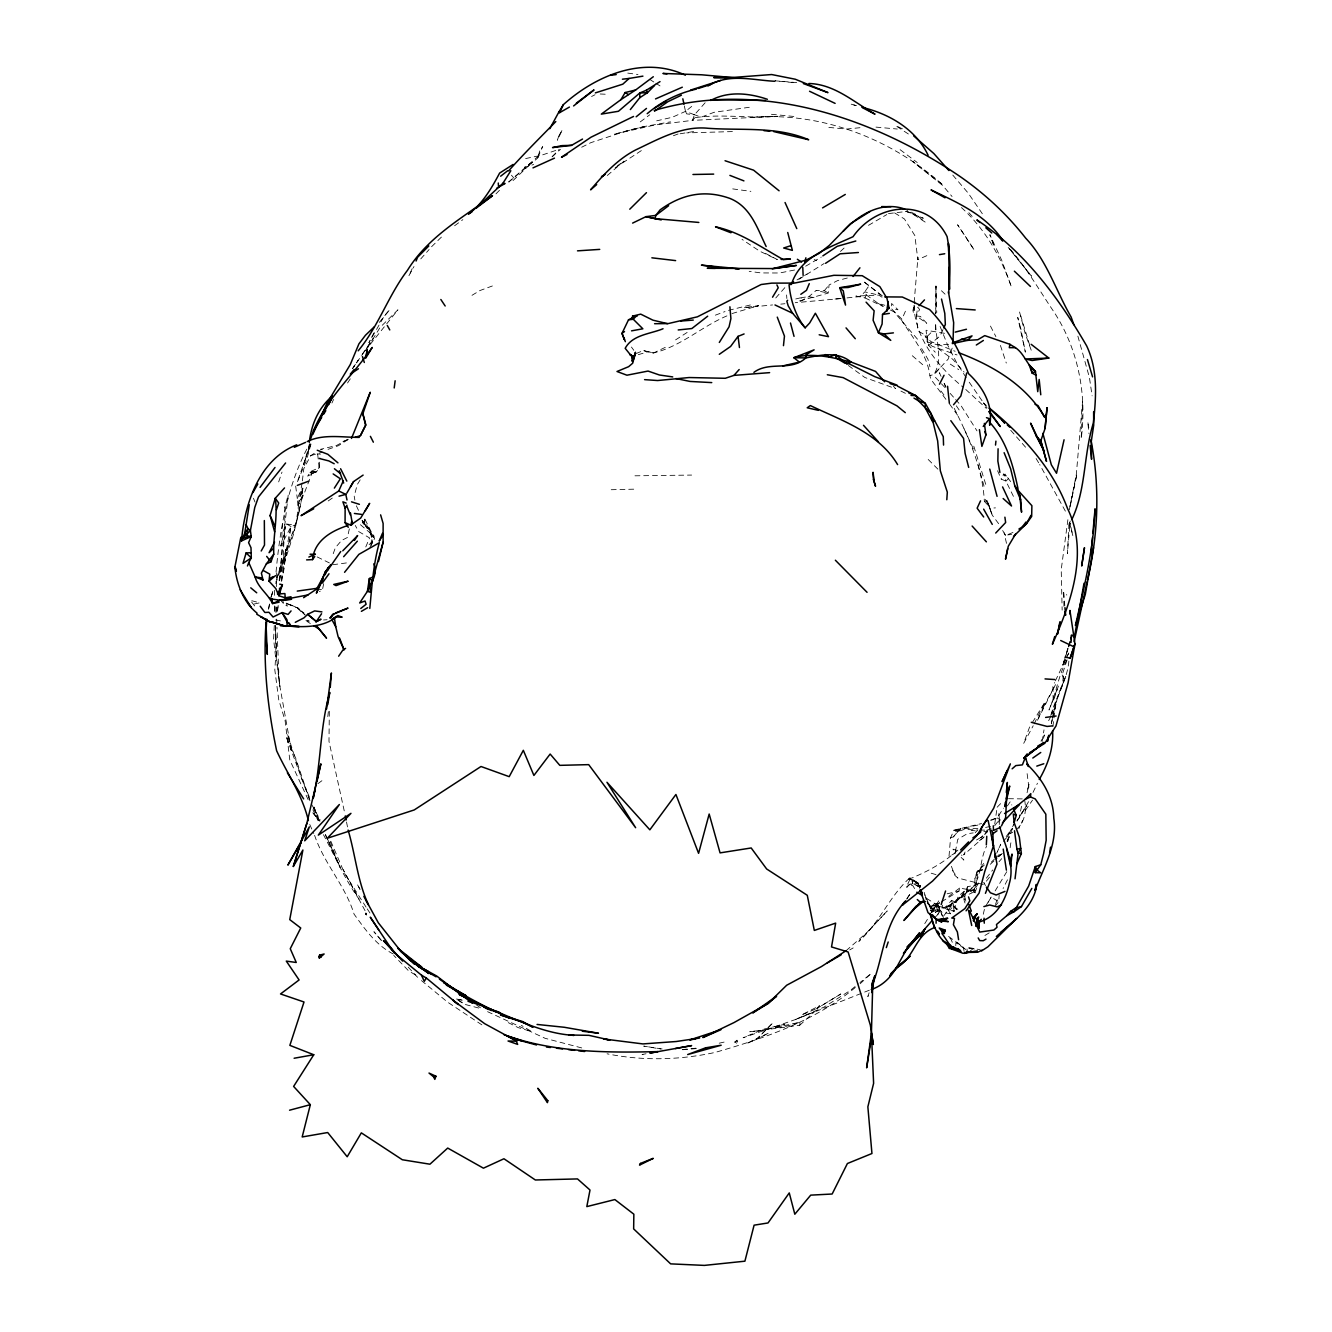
<?xml version="1.0" encoding="UTF-8"?>
<svg xmlns="http://www.w3.org/2000/svg" width="1332" height="1332" viewBox="0 0 1332 1332"><rect width="100%" height="100%" fill="white"/><g stroke="black" fill="none" stroke-linecap="round" stroke-linejoin="round"><path stroke-width="0.75" stroke-dasharray="5 3.75" d="M1071.411 642.673L1071.428 634.698M945.92 399.35L930.718 379.12L929.903 375.674L934.098 374.342C943.572 358.158 935.347 339.177 935.663 321.878M935.73 313.919L935.946 286.064L936.762 312.554M935.946 286.064L935.747 313.603M935.597 329.837L935.68 321.711M329.337 711.288L328.987 741.308L344.905 813.919M275.957 612.637L276.09 606.809M955.793 945.687L955.86 942.723L965.9 949.616M931.035 912.137L935.464 906.459L939.443 906.642L939.343 909.606L932.883 911.521L928.82 914.984M926.839 255.661L917.848 259.657L917.948 257.292L914.052 303.546M1070.645 642.873L1070.945 634.815M276.457 586.596L276.307 569.78M369.097 544.622L372.444 541.741L369.68 529.187L363.503 524.259L362.187 520.512C369.597 527.172 376.706 538.594 369.58 547.985L374.608 538.528L364.235 517.765L364.618 524.042L369.513 529.57M364.618 524.042L364.985 516.416M274.292 625.391L273.609 638.927L275.624 657.792L274.808 669.863L278.738 699.716L285.115 720.695L289.793 759.923L309.424 802.463M913.952 305.511C915.034 338.544 938.277 366.983 963.103 387.179M1068.997 523.643L1067.382 553.696L1070.012 523.076M274.858 611.571L275.191 605.61M994.954 906.426L998.7 901.714L999.167 895.071M1027.055 792.74L1029.087 784.282L1026.872 791.841M965.034 903.029C961.538 896.136 967.382 890.425 972.926 887.145C982.034 875.324 979.636 859.19 986.612 846.203M949.017 856.193L950.565 837.828L954.012 830.152L981.551 823.559M281.285 580.053L286.164 547.502L279.404 581.601M317.665 454.079L319.131 467.682L310.639 471.528L307.642 476.157L316.916 471.228L319.131 467.682L320.046 458.025M1067.082 659.856L1062.153 674.941L1063.302 676.107L1062.42 685.431L1051.697 713.336M847.285 278.022L837.628 280.569L829.053 284.998L828.238 293.09L796.236 301.848M1021.544 806.293L1019.33 816.999M327.805 716.616L328.421 710.855M276.057 572.011C280.003 528.571 287.446 484.998 308.391 446.17M277.622 610.439L278.288 604.528M281.235 581.335L286.746 552.447L283.566 565.168L293.44 534.448L299.317 511.122L298.002 505.86L302.114 482.867M302.364 480.835L303.829 468.614L310.706 455.644L315.617 452.48M914.468 305.661L913.536 313.353L912.936 310.423L914.934 301.815M1024.641 800.033C1026.589 810.422 1024.991 821.911 1016.666 829.153M1022.427 822.144L1022.66 820.329L1018.764 828.687M1052.879 726.573L1056.193 701.181L1051.381 723.309M279.154 580.635L284.981 526.44L283.433 550.099L284.382 567.132L281.751 580.885M1067.898 519.68L1061.221 569.597L1062.153 610.106M1010.139 847.751L1010.805 842.99L1013.003 840.492M869.33 990.209L794.788 1019.763L743.139 1037.745L763.769 1029.137L784.814 1024.258L766.283 1029.836L749.799 1031.751L799.7 1025.307L800.149 1022.177L774.158 1027.788L786.446 1026.256L800.149 1022.177M994.721 824.058L996.885 809.09M279.404 580.852L282.351 560.789L275.774 581.851M275.741 583.549L295.821 525.524L298.701 504.095L303.263 493.373L295.604 524.925L282.617 523.759C280.619 540.775 283.849 558.541 278.055 574.825M916.366 315.984L920.345 316.367L926.756 323.293L916.366 315.984L917.731 307.143L919.563 309.474L916.366 315.984L917.998 330.935L927.272 336.297L928.654 345.338L935.264 352.214M309.34 443.989L308.175 451.448L310.756 443.806M1042.09 741.524L1044.005 729.853M937.512 914.468L941.99 908.124L942.49 905.127M268.548 609.14L269.647 603.113M268.614 608.957L270.496 598.801M277.039 611.771L278.471 604.145M955.344 851.881L957.741 839.36L967.165 833.732L973.226 832.9M1069.346 509.74L1076.323 474.392L1082.566 401.665L1081.184 438.761C1087.029 394.838 1078.404 349.85 1054.295 312.437C1039.659 290.942 1026.806 267.998 1009.523 248.435M323.676 583.716L322.477 589.693L319.43 591.691M941.524 901.781L958.973 891.108L959.589 888.078L976.14 890.958M1070.195 521.028L1068.88 527.339L1070.345 523.459M301.898 492.44L302.83 487.995L303.28 490.409L300.566 495.554L298.701 504.095L303.663 494.921L312.071 472.91L308.241 472.56L316.916 471.228L311.039 474.242L310.639 471.528L316.084 472.394L319.131 467.682M1070.229 505.727L1076.955 473.809L1069.879 507.159M1052.596 718.048L1056.193 701.181M912.204 883.799L912.953 880.369L906.759 887.145L912.204 883.799L912.953 880.369M349.334 528.887L347.436 537.462L341.508 540.526L335.364 547.735L333.133 553.962M1051.331 723.825L1052.197 719.913M983.282 914.235L984.831 907.492M1068.88 661.105C1067.132 681.351 1055.027 697.635 1050.349 717.215M1052.646 717.998L1058.141 694.854L1065.8 676.39L1059.007 692.274M995.437 904.428L998.251 896.869M291.042 526.606L286.363 523.842L280.736 546.037L291.042 526.606L295.604 524.925M967.798 886.679L966.582 891.241L959.34 899.483L945.603 907.741L959.306 898.667L964.085 893.339L947.169 907.641L959.306 898.667L967.798 886.679L976.489 884.781L979.619 881.751L973.759 890.608L975.29 891.391L976.989 887.378L976.423 882.333L973.759 890.608L974.475 889.26M935.33 912.287L946.269 906.459L951.581 900.382L952.813 905.593L958.108 910.738L954.878 908.024L958.108 896.419L966.416 889.36L973.542 892.89M370.596 544.355L372.627 537.112L362.187 520.512L363.503 524.259M311.005 444.072L306.493 460.089L297.119 482.567L310.672 443.872M1043.439 738.428L1044.438 734.948L1040.958 741.158M1064.318 660.189L1062.57 666.15L1068.797 653.013M1067.798 648.251L1064.901 658.191L1068.114 648.534M1068.381 646.253L1071.86 634.315M1007.675 841.741L1010.022 833.832L1012.753 832.184M309.757 443.889L303.53 464.768L310.256 445.354M300.566 495.554L302.83 487.995C300.599 521.262 283.882 550.149 275.94 581.918M920.062 887.345L920.545 885.78L913.702 883.998L918.897 883.482L920.062 887.345L913.702 883.998L920.046 886.862M271.578 595.271L272.777 591.441M1064.418 660.289L1062.57 666.15L1072.393 635.164M1068.714 646.586L1072.41 634.848M984.381 865.001L977.105 871.528L974.907 878.471L974.924 887.578L978.054 873.009L983.815 863.303L977.455 871.578L974.907 878.471L977.721 872.427L982.483 869.496M926.622 898.401L934.232 903.213L937.728 903.895L936.679 907.142L934.764 907.242L930.252 906.559L927.788 902.563M271.095 596.919L272.91 591.291M869.113 992.806L867.848 996.619L869.247 992.973M996.719 853.229L1000.732 844.222L997.518 851.431M927.288 903.096L933.566 910.788L934.764 907.242L933.449 905.161L930.252 906.559L933.566 910.788L928.637 903.113L931.884 912.187M278.671 481.901L282.001 472.094M270.379 599.1L273.06 591.325M1029.619 726.956L1023.675 743.373L1033.216 725.74M952.18 348.135L948.151 359.124L934.098 374.342L940.392 367.299M814.068 297.602L808.807 296.686L801.414 297.602L799.916 301.565L808.807 296.686L816.1 290.526L824.358 290.642L828.238 293.09L816.1 290.526M1007.492 879.803L1003.096 888.494M1007.375 841.358L1014.268 823.959M1066.716 660.239C1058.058 676.057 1056.11 694.022 1049 710.006L1058.424 686.013L1053.196 701.498L1052.879 686.08L1054.561 682.583M1007.025 841.275L1010.022 833.832M350.299 378.821L345.904 385.497M365.784 546.936L369.58 537.928L358.708 531.585L355.261 525.457M882.017 297.202L878.837 295.105L855.893 296.07L864.967 297.918L866.233 294.905L864.784 291.875L869.28 285.314M298.002 505.86L297.302 498.668L301.382 488.994M905.41 311.222L901.931 319.197L891.707 308.991L891.558 303.48L897.968 309.74L891.707 308.991M283 531.451L286.363 523.842M331.934 403.013L333.583 399.45M412.221 268.598L408.708 276.09L413.986 266.533M942.989 329.57L939.876 336.213L928.654 345.338M1013.419 496.353L1005.943 481.135L1001.231 479.104L1003.612 474.025L1008.873 477.555M1051.88 714.501L1053.329 711.438L1047.735 722.493M1055.394 680.835L1065.5 659.69M1066.366 657.908L1068.947 652.514M1028.554 801.664L1018.597 818.88M1032.999 792.44L1037.462 783.199M931.368 912.437L940.792 897.701M965.101 852.014L963.635 854.944L984.215 836.862M1034.131 723.909L1045.071 701.914L1031.684 723.626M373.842 332.95L368.881 342.707L384.981 314.802M1003.312 841.341L1007.208 836.995L1014.168 823.692M1006.809 871.661L993.289 893.988M988.211 902.18L991.241 897.052L998.7 901.714M985.913 905.727L991.241 897.052M367.915 347.153L380.086 327.406L397.935 309.823L362.337 354.212L373.31 338.411L352.647 368.581M1007.208 836.995L1012.636 828.204M1016.982 821.178L1026.772 805.361L1017.015 820.529M360.173 479.853L357.242 484.598L354.212 496.187L354.878 500.133M924.758 923.625L928.804 917.215M906.742 899.183L910.638 893.123L906.509 899.167M991.524 820.212L997.152 817.898L1003.512 808.158M1007.342 805.977L1010.339 801.598L1011.821 805.028M1025.34 810.455L1032.516 800.149M352.547 368.448L358.391 360.123L353.463 366.633M1006.159 836.596L1011.587 828.954M950.565 837.828L953.312 836.896L960.588 828.704L977.854 828.371M943.655 915.983L952.413 904.461L972.227 888.061L958.257 899.133L975.29 891.391M986.413 878.154L992.706 869.962M311.039 474.242L312.071 472.91M994.688 825.723L999.516 819.546L998.384 811.071M986.363 881.168L991.258 874.991M984.781 834.431L988.544 829.736M379.27 322.427L389.693 309.757L384.698 315.468M824.358 290.642L829.053 284.998M953.312 836.896L957.908 831.468L964.118 829.47L977.838 829.919L974.974 832.95M976.489 839.993L983.516 835.98L980.935 837.595L987.295 831.201M846.12 950.682L866.916 932.517L887.229 910.938L858.807 941.374C879.503 922.959 889.56 896.003 909.923 877.771L912.254 879.436L908.607 879.287L909.923 877.771L918.897 883.482L909.956 879.353L907.741 884.098L912.77 885.597L915.817 890.559M775.757 297.968L784.948 287.529M998.983 861.754L1001.714 858.657M997.152 807.225L1002.646 801.531M420.762 258.908L429.12 249.5M705.144 102.747L694.488 114.768L692.424 120.363L654.512 125.058L613.719 134.332L644.039 126.573L670.545 121.845M939.443 906.642C945.104 906.559 949.5 914.618 952.813 905.593L959.506 910.605M695.021 117.649L692.424 120.363L777.655 116.3C750.082 118.698 722.56 113.686 695.021 117.649L694.488 114.768L685.497 111.372L672.277 117.283L656.709 120.829M552.231 156.593L559.19 149.351M997.152 817.898L1000.532 820.079M495.97 193.856L500.066 189.693M935.214 917.165L938.877 913.469L936.879 908.124M552.081 156.876L560.472 149.384M431.585 246.72L443.872 234.682M816.383 1008.724L819.546 1005.693L801.315 1015.084L816.383 1008.724L814.868 1008.707M991.324 862.12L994.321 859.24M995.82 857.808L1000.299 853.479M927.272 336.297L932.233 331.518M840.442 251.465L846.336 245.97M860.122 983.782L871.245 973.409L859.989 982.566M799.7 1025.307L814.302 1011.92L794.788 1019.763L823.975 1007.142L850.332 990.409L858.374 983.882M990.242 864.318L997.202 858.008M998.6 856.742L1002.763 852.963M906.759 887.145L913.053 881.584M959.589 888.078L946.236 898.317M734.748 1042.09L736.979 1040.175L738.261 1044.038L734.748 1042.09L737.745 1040.625M607.309 175.491L624.025 161.155L617.565 165.618M984.798 834.115L987.611 831.717M998.301 856.742L1001.281 854.228M969.613 951.564L973.342 948.384L980.252 949.799M508.791 181.935L539.976 154.645L537.462 158.275L508.791 181.935L513.27 180.369L532.334 162.271L524.425 167.349L533.699 164.502M908.607 879.287C927.055 872.044 944.854 862.27 959.739 848.451M749.283 107.276L714.085 112.304L701.231 117.133L694.488 114.768L686.679 113.886L685.497 111.372L693.123 105.278M855.327 987.462C815.384 1020.961 764.385 1038.261 714.984 1052.463C679.586 1060.106 642.54 1061.038 607.059 1053.795M805.677 266.2L821.278 257.076M979.503 840.642L984.465 836.896M640.259 121.895L649.783 114.768M454.578 225.774L462.853 219.663M317.882 783.699L322.727 780.119M950.515 913.769L948.251 910.239L954.311 911.038L948.434 910.322L943.672 907.358L935.464 906.459L939.343 909.606L933.516 910.056L932.883 911.521L930.202 910.222L950.515 913.769L954.311 911.038L952.813 905.593L941.99 908.124M328.221 500.949L333.25 497.385M939.526 902.746L934.498 906.076L939.776 902.846M615.217 167.749L642.773 149.667M675.59 339.876L689.576 330.869M798.984 279.254L824.142 263.503M348.102 439.493L338.411 445.704L326.423 449.916M348.018 439.194L336.563 445.487L320.546 449.317L323.443 449.567M984.914 935.464L990.608 932.017M472.011 295.304L479.903 290.559L494.239 285.281M935.347 912.337L943.672 907.358M868.497 225.341L886.812 214.569M797.002 279.92L807.175 273.959M849.716 949.932L853.163 947.934M972.193 890.159L975.357 892.823L968.863 889.743L966.582 891.241L972.193 890.159L977.005 887.378M305.128 615.018L298.268 608.191L286.197 603.13L284.082 604.245L281.252 600.982M982.6 869.979L977.105 871.528L977.721 872.427L977.455 871.578M591.575 96.503L595.021 94.739M951.98 854.844L955.66 852.979M581.684 147.219L590.859 142.657L628.188 130.336L644.039 126.573M636.163 353.529L643.306 350.582L653.413 352.997L665.883 347.069M726.889 315.9C701.564 326.656 680.552 346.57 653.413 352.997L643.306 350.582M1002.663 530.536L1005.577 535.514L1013.852 532.101M673.409 135.731L680.752 132.967M990.392 820.246L997.452 817.582M715.351 315.168L725.024 311.555M991.075 828.637L983.332 831.518L986.579 831.601M342.957 441.441L348.068 439.643M728.504 310.373L753.129 304.279M555.76 150.449L541.491 155.245L525.074 158.674M310.706 455.644L322.261 452.197M362.187 520.512L374.042 536.23L372.793 536.646L374.608 538.528L372.627 537.112M960.172 829.653L955.227 831.285L954.012 830.152L980.136 824.591M977.105 871.528L982.167 869.879M732.001 313.569L758.691 305.577L743.689 307.792L772.56 304.945M917.964 886.496L920.545 885.78M638.294 354.678L648.384 351.681L653.413 352.997M954.212 408.325C968.847 437.495 982.716 468.365 984.365 501.398L987.245 500.699L992.29 515.201L998.784 523.876M795.737 298.967L801.414 297.602M947.185 893.789L958.973 891.108M719.213 1043.189L725.008 1041.89M254.179 604.012L259.657 602.83L250.25 600.316L255.96 607.575M985.563 827.455L991.358 826.206M794.588 270.013L779.603 272.993L761.105 272.927L749.2 271.328M680.053 133.783L694.172 131.452M943.406 917.615L937.595 904.928L934.581 903.762L932.184 905.743L937.595 904.928L942.157 915.767M332.75 564.735L348.168 562.703M888.477 213.586L906.576 211.455L923.309 218.248L906.576 211.455M841.191 298.535L795.237 302.697M1007.641 534.915L1011.604 534.465M859.972 127.706L846.353 129.087L827.189 127.256M682.25 1049.583L697.985 1047.968M780.802 304.129L784.931 303.713M847.035 297.902L860.222 296.586L864.784 291.875L878.837 295.105M835.064 299.017L841.058 298.451M732.417 131.585L686.729 132.884M682.617 1049.749L696.919 1048.55M634.964 475.807L691.624 475.074M323.526 619.979L327.073 619.73M989.643 508.275L992.29 515.201L987.245 500.699L989.643 508.275L995.454 507.875M752.613 117.283C822.31 111.905 891.574 139.028 943.272 185.281L912.62 161.488L942.623 185.414L952.047 196.503M948.617 344.405L937.778 344.938L927.338 341.908L925.041 335.664L930.852 341.525L955.111 351.282M611.222 489.726L634.465 489.16M1008.524 798.701L1022.26 798.9M979.786 829.986L987.628 830.236M600.199 93.989L607.142 94.306M796.702 82.584L774.974 80.802L795.237 82.767M317.149 453.912L320.413 454.162M875.99 127.106L897.302 129.037M971.178 830.469L975.224 830.818M316.517 589.144L322.477 589.693L321.045 587.645M771.428 114.286L794.338 116.5M944.554 333.3L926.073 330.253L927.338 341.908L932.283 346.32L957.059 354.961M732.717 188.894L750.882 191.358M627.772 73.094L637.995 74.509M974.458 948.983L966.915 947.818L967.182 950.765M662.154 1049L643.722 1046.12L660.838 1049.017M305.927 620.579L309.24 621.112L306.194 620.379M964.068 899.133L965.017 899.3M275.508 619.963L283.466 621.461M456.493 999L461.988 1000.099M458.408 999.383L462.254 1000.166M581.718 1047.934L545.121 1038.311L484.682 1010.339M951.381 866.283L954.861 875.34L957.808 877.988L985.464 885.081L983.782 882.567L986.346 887.062M457.958 999.999L464.485 1004.278L481.235 1008.707M905.627 211.322L910.788 212.737L925.224 222.128L915.467 214.269L906.509 209.94M866.233 294.905L878.171 303.363L884.814 305.294M855.993 105.578L850.715 104.029L856.276 105.644M931.201 873.209L937.711 875.124M956.576 850.349L952.929 849.15L955.66 851.881M954.012 830.152L957.908 831.468M287.512 603.995L298.268 608.191L304.961 614.885M317.199 556.942L329.337 562.903M289.477 604.378L296.57 607.425L303.563 613.985M902.43 128.804L895.72 125.707L909.306 134.615M956.376 902.597L951.581 900.382L954.878 908.024M814.185 259.54L816.583 260.672M864.967 297.918L883.382 306.61M890.442 310.073L893.922 311.788L917.465 339.161M900.932 391.075L906.026 393.639M508.275 1022.643L518.265 1027.655L531.585 1031.517L521.361 1025.374M765.684 253.48L777.355 259.607L759.69 251.165L742.024 239.36M878.171 303.363L883.466 306.46M415.517 974.957L408.641 970.895L393.739 955.36M914.335 880.668L919.097 884.798L909.923 877.771L909.956 879.353L917.865 882.816L920.146 888.111M894.621 212.92L904.461 218.997L914.818 235.498L917.848 259.657M933.449 905.161L936.679 907.142L934.232 903.213L941.558 911.804M649.616 79.321L654.245 82.268M655.794 83.233L660.439 86.18M306.86 621.311L310.339 623.509M481.868 1024.841L447.669 1002.197L421.112 980.302M950.265 364.102L958.724 369.597M458.091 1000.066L464.485 1004.278M300.749 610.705L303.929 612.903M964.085 951.364L963.352 947.285L947.868 935.897L951.214 939.626L953.296 944.804M393.256 953.962C375.974 945.171 365.168 929.37 354.079 914.168C345.488 885.863 324.042 863.586 314.602 835.331M476.39 1004.861L481.218 1008.324M937.645 348.151L952.896 359.407L964.052 372.061M900.132 149.7L917.232 162.537M882.383 295.92L862.953 281.035L880.918 295.138M848.384 365.517L864.901 377.505L895.554 388.644L893.372 386.13M965.783 389.477L986.313 408.375M957.059 942.307L965.733 949.566M360.439 524.725L374.042 536.23M912.287 355.727L924.774 366.483M1063.935 606.31L1063.685 592.324L1066.815 595.038M986.413 405.527L983.416 402.93L986.279 405.594M941.458 290.726L945.47 294.588M928.204 459.473L937.878 469.147M961.121 857.375L963.852 860.122L961.671 854.994M1025.557 447.202L1009.839 429.287M984.365 501.398L988.744 506.027L983.848 496.12M935.464 377.372L946.086 388.778M408.241 967.165L417.982 977.738M968.88 212.67L972.61 216.85M950.166 393.39L954.261 398.002M955.627 399.55L961.071 405.694L977.005 430.885M1009.273 248.568L1031.567 276.24L1008.191 247.419M381.651 940.625L373.926 931.734L381.851 941.191M952.78 175.075L968.314 193.24L982.483 213.969M961.454 207.576C985.314 229.27 1000.965 256.86 1011.471 287.079L1001.664 260.173L989.859 234.732L994.205 246.72L990.225 235.081M511.438 175.191L513.936 178.155M313.386 813.303L319.98 821.178M312.77 812.77L318.581 820.013M1010.638 481.601L1005.027 474.025M940.908 390.959L945.753 397.269M631.435 347.036L633.799 350.283M949.583 404.046L958.407 416.367M952.33 870.312L957.808 877.988M987.029 407.908L967.182 379.27M901.248 319.713C912.32 337.312 927.255 354.395 929.903 375.674M926.955 901.215L933.566 910.788M956.326 405.81L960.588 412.071M366.084 907.142L344.655 873.576L330.835 841.241M367.199 908.84L371.711 915.65M966.133 377.605L956.609 362.687L947.335 344.355L939.909 326.007M1036.08 458.508L1038.777 463.003M1065.384 511.138L1039.676 464.502M921.611 348.551L927.954 359.29L929.986 366.8M946.269 906.459L948.434 910.322M311.605 804.362L320.229 819.979M359.99 889.31L357.109 884.015L359.94 889.227M365.051 910.688L343.19 869.746L359.007 899.1C344.638 879.087 334.865 856.093 323.426 834.665M1005.577 535.514L1004.162 532.867L1007.225 546.669M990.459 326.074L995.886 336.63M325.391 834.332L340.043 867.165L326.989 837.828M926.073 897.452L932.084 911.754M313.303 808.224L319.497 821.261M312.887 809.789L318.082 820.762M356.36 505.794L358.808 511.022M964.052 428.738L973.342 448.817M941.041 376.34L939.376 372.727L940.958 376.307M944.371 383.549L946.036 387.162M325.458 835.097L340.043 867.165M309.757 824.475L313.786 833.516M944.105 383.466L945.687 387.046M997.585 470.745L1001.231 479.104M1062.153 674.941L1064.901 681.335L1063.302 676.107M309.407 797.135L302.297 780.419L287.412 733.915L291.675 752.164L279.171 682.334L276.956 627.222M314.152 808.291L319.697 821.278M253.446 498.268L254.995 502.031M937.728 903.895L939.526 908.541M286.197 603.13L287.379 606.16L284.082 604.245L282.134 599.2M973.792 446.187L986.13 485.581M309.956 800.782L295.637 758.025L286.08 736.446L309.956 800.682M330.153 841.658L338.528 864.185M1031.218 350.216L1025.24 333.683L1019.529 311.871L1030.052 346.403M965.633 899.599L964.301 895.787L965.867 901.198M314.052 807.059L318.698 820.495M919.147 886.563L917.865 882.816L919.579 888.261M314.086 807.225L318.748 820.945M1000.415 345.421L1006.293 363.053M1077.871 336.163L1089.409 377.472L1092.107 395.854M977.971 464.502L984.614 488.228M1069.413 522.277L1072.859 535.764L1070.129 523.676M926.14 899.683L924.242 891.824L924.908 895.304M684.348 105.977L685.497 111.372M346.52 821.994L348.118 830.069M1088.793 427.705L1087.745 421.678L1088.943 433.566M1028.87 787.279L1026.672 770.146M295.687 486.147L297.302 498.668M275.408 625.89L276.69 658.624L279.97 686.796L276.04 656.892L275.225 625.99M1063.685 592.324L1064.801 605.71M786.613 294.971L786.846 298.501M1070.895 635.098L1071.228 642.807M275.424 625.441L276.69 658.624M276.307 606.976L276.44 611.022M276.706 619.13L276.889 625.207M274.475 590.309L274.509 596.17M274.592 605.943L274.642 611.804M999.516 819.546L999.233 824.908L997.818 823.359L999.516 819.546M290.459 528.288L289.727 539.194L285.115 556.326L290.459 528.288M284.765 507.192L284.748 525.474L288.228 494.888L284.765 507.192M539.76 150.932L537.462 158.275L542.707 146.587L539.76 150.932M558.907 135.598L557.375 140.226L562.437 129.753L558.907 135.598M1044.005 705.777L1037.112 720.978L1055.593 684.448L1044.005 705.777M772.027 1023.725L756.743 1039.143L746.186 1043.722L768.731 1033.033L756.743 1039.143L772.027 1023.725M1008.324 478.704L1005.943 481.135L1003.612 474.025L1008.324 478.704M840.725 994.022L817.282 1008.291L840.725 994.022M646.037 1053.778L642.057 1054.494L645.97 1053.795M973.342 948.384L966.915 947.818L973.342 948.384M963.452 233.6L957.575 224.758L974.341 250.166L963.452 233.6M1020.762 328.538L1017.731 317.366L1025.357 352.131L1020.762 328.538"/><path stroke-width="1.5" d="M296.77 444.821C259.074 459.357 244.472 504.195 241.508 540.892L244.772 533.083L249.267 504.745M348.268 527.322L345.071 522.627L345.138 508.241L342.89 501.848L346.17 503.08M969.629 911.005L979.703 932.084L993.872 930.036L997.035 927.255L996.453 924.541L1006.826 915.667L1013.935 911.771L1028.67 886.046L1035.297 866.599L1037.212 870.146L1040.692 872.81L1035.264 872.643L1035.297 866.599L1040.742 864.768L1043.622 853.596L1046.169 840.309L1045.836 814.218L1035.214 798.917L1030.485 796.969L1025.157 799.35L1013.935 808.591M285.597 462.987L258.475 496.969L254.778 507.425L250.399 530.536L251.232 536.563L248.585 542.657L250.999 547.735L251.298 557.925L248.751 562.537L255.095 576.956L263.037 579.969L261.388 573.16L266.367 563.869L270.995 561.788L273.759 554.195C273.06 535.73 278.005 516.866 275.258 498.268L284.532 487.928M266 623.21L267.316 654.395L265.767 635.714L266.75 619.13L266 623.21C263.02 666.067 267.832 708.824 276.623 750.748C287.462 774.125 302.431 795.137 308.391 820.629M1036.263 887.978L1036.329 884.381L1035.064 890.192L1036.263 887.978C1031.184 909.806 1011.837 922.277 996.353 936.496M344.572 572.31L358.891 554.362L379.32 542.723C373.26 564.169 371.944 586.38 369.796 608.441M998.084 448.784L997.851 461.105L999.899 472.46M291.042 596.753L285.231 597.835L278.821 595.704L275.757 588.544L269.031 581.168L269.763 574.142L263.536 570.645M936.08 923.243L936.18 919.147L932.367 914.668M630.336 109.574L639.726 97.752L639.86 92.94L646.336 90.26L660.023 81.602M789.043 284.682C790.509 299.583 795.42 315.967 805.161 327.822L809.673 322.96L815.367 313.236L828.487 336.663L819.18 334.782M952.979 342.357L953.662 322.677L948.434 291.725M360.756 608.491L366.117 604.262L365.051 601.015L359.673 602.963L367.416 591.325L369.364 578.521L373.576 576.773L383.116 542.174L383.116 523.426L380.619 514.868M654.578 323.709L668.165 323.593L697.385 316.833L761.138 284.515L771.727 283.133L794.455 283.083L833.899 275.308L862.22 275.691L879.853 286.63L886.962 298.335L889.077 308.208L882.517 314.485L882.1 324.042L878.421 332.8L890.775 340.376L884.098 333.932L878.421 332.8L873.109 320.263L874.142 310.789L866.083 302.164M986.463 417.665L989.526 418.714L989.659 425.291C993.639 405.294 982.849 386.963 968.58 373.693C959.34 350.349 947.435 327.955 929.636 309.557L902.297 297.019L884.714 296.886M986.329 844.871L986.762 836.296M351.765 521.245L350.799 525.174L345.071 522.627M1052.613 730.635C1053.629 748.234 1047.934 764.518 1039.243 779.503M946.802 499.733L947.318 492.141L940.342 470.812L937.661 440.942L930.951 413.42L925.324 403.38L915.8 395.637L897.318 386.014M976.423 919.579L978.654 916.982L976.839 922.943L978.853 928.287L979.32 921.661L974.741 917.249L977.122 913.968L972.943 917.898M330.253 687.379L331.402 672.96L326.59 708.974M319.364 958.058L319.597 955.161L324.126 953.978L319.364 958.058L319.597 955.161L321.112 957.092L318.748 956.543M1090.991 553.929L1092.456 537.512M1092.839 533.416L1095.054 508.807C1093.705 548.301 1084.348 586.846 1075.49 625.058M1045.071 428.488L1047.019 407.808L1045.071 428.488L1040.808 440.792L1046.486 461.322L1040.808 440.792L1036.413 436.33L1030.585 423.143L1044.305 451.498L1036.413 436.33M994.887 857.791L995.237 854.178L996.286 858.99M886.796 311.438L888.078 301.531M1030.485 796.969L1030.802 793.656L1025.157 799.35M1004.894 806.426L1005.31 802.43M1006.326 792.44L1007.342 782.45L1005.643 817.565L1001.431 825.94M783.466 345.654L784.465 336.114L777.272 317.133M995.52 445.071L995.92 441.125M1015.034 878.804L1018.148 853.163L1020.712 848.301L1019.33 837.012L1014.152 822.61L1013.302 814.052L1016.249 815.351L1014.152 822.61M871.844 988.327L872.843 980.419L871.428 1033.066L873.609 1083.349L867.865 1106.825L871.944 1153.512L847.402 1163.519L832.15 1194.021L810.722 1195.137L794.821 1214.218L789.26 1192.923L768.015 1222.959L754.095 1225.174L744.904 1261.188L704.395 1265.4L670.645 1263.868L633.649 1228.903L633.849 1214.201L614.868 1199.566L586.813 1206.609L590.009 1190.025L577.505 1178.92L535.347 1179.986L503.946 1158.757L483.433 1168.181L447.718 1148.067L429.936 1164.201L402.331 1159.756L361.338 1132.866L347.202 1156.759L327.705 1132.533L302.181 1136.962L310.339 1104.678L293.623 1086.429L313.769 1054.744L289.86 1045.37L304.012 1001.997L280.536 993.955L299.101 979.952L286.297 961.105L296.27 962.487L290.259 948.717L300.732 928.004L289.743 919.613L302.897 850.016L293.323 866.466L306.826 823.426L320.895 763.835L317.033 781.118M394.205 387.962L395.138 380.786M1084.015 583.266L1074.375 637.212M663.036 328.754C650.299 334.049 632.434 334.682 625.191 348.335L632.084 356.876L632.916 361.471L635.447 352.231L632.683 363.22L628.621 366.683L616.999 371.495L626.939 375.208L648.051 371.062L659.407 374.991L672.727 376.923M942.223 932.999L942.656 929.886L944.488 933.566M1065.3 656.909L1070.096 658.308L1074.974 643.856L1069.929 610.439L1070.046 614.152M366.117 356.976L367.266 349.483L365.701 358.191L372.194 347.452C351.232 378.055 321.079 403.18 310.256 440.293M1049.566 853.146L1050.515 847.135M952.413 343.606L967.548 340.376L977.788 339.743L984.748 335.614L1009.839 344.289L1009.306 347.669L1015.45 347.685C1024.408 353.629 1026.889 365.101 1035.464 371.445L1037.745 391.658L1039.176 379.454L1040.775 394.772M975.89 926.223L977.205 920.429M871.161 1039.609L866.649 1067.864L871.428 1033.066L873.342 1044.504L870.312 1024.991L848.118 951.964L831.518 946.952L835.663 923.109L814.318 930.435L807.275 895.287L766.649 868.98L751.181 847.968L720.063 852.88L709.173 814.035L698.584 853.329L675.923 794.471L649.85 829.819L606.959 782.267L635.63 827.705L588.694 764.635L559.806 765.351L550.149 754.045L533.899 775.457L523.326 750.316L509.207 776.656L481.002 766.499L414.235 809.939L327.356 838.244L350.965 813.336L318.315 835.131L339.344 804.528L304.712 840.808L309.324 826.872L287.879 865.117L300.782 842.84L306.826 823.426M976.306 926.09L976.839 922.943L979.32 921.661L978.387 922.277L978.853 928.287M327.705 704.728L329.803 692.49C319.83 726.956 321.195 763.469 313.17 798.384L314.885 790.708M378.455 561.521L383.116 542.174M1093.539 547.652L1085.28 594.505L1075.457 625.491M871.661 992.556L874.824 975.657L871.661 985.181M1059.839 622.094L1057.508 634.082L1060.222 621.911M1087.528 579.803C1098.45 534.015 1099.982 486.013 1090.908 439.76M236.164 570.928L234.898 567.032L240.842 537.262L243.057 538.111L251.232 536.563L246.587 535.63L244.772 533.083L248.052 528.671L246.154 524.808M1007.675 548.651L1005.51 559.207L1008.274 546.27L1015.583 534.032M973.392 920.828L974.058 917.615L977.122 913.968M246.587 535.63L248.052 528.671L250.399 530.536L243.057 538.111M1048.75 735.381L1047.435 741.408L1048.734 735.547M1074.125 641.741L1087.128 581.784M632.617 223.093L645.937 216.666L655.111 218.631L655.81 215.401L660.123 209.857C681.168 194.539 704.312 189.144 730.102 198.501C750.848 206.943 757.292 228.338 766.15 246.52M1005.111 806.559L1009.689 786.013L1006.093 798.934M1064.068 439.776L1056.526 473.276L1051.331 464.785L1042.873 433.35M981.684 826.922L980.469 832.35L972.843 837.895M309.257 442.44C311.355 424.592 318.365 407.792 332.384 396.054M373.077 580.819L369.364 578.521L370.396 592.257L367.416 591.325C371.312 582.633 378.171 573.826 373.826 563.802M948.517 293.323C950.548 274.725 950.565 255.145 947.085 236.596C927.172 196.537 876.206 203.396 853.046 236.696C829.836 247.402 800.382 256.76 791.658 283.699M804.711 262.471L805.893 257.792M966.716 372.96L960.855 395.987L953.546 404.745M279.737 584.165L282.401 584.715L278.821 595.704M1010.422 860.022L1012.02 854.045L1010.688 866.399L1006.592 848.8M929.919 913.452C933.782 925.857 938.061 939.876 950.565 946.17L942.323 933.865L945.27 930.219L939.26 927.988L942.74 932.383L945.27 931.351L945.27 930.219M246.137 552.913L243.007 563.386L251.298 557.925L246.137 552.913L250.616 552.763M274.642 531.834L270.096 515.484L275.258 498.268L278.704 503.013L276.44 509.74M1054.711 636.579L1052.397 644.272C1070.978 602.647 1089.193 552.514 1067.498 508.458C1052.546 468.048 1022.227 435.098 989.41 408.108M293.323 866.466L300.782 842.84M941.191 904.578L945.57 890.991M973.609 920.712L974.058 917.615M886.329 947.601L888.194 941.99M1070.096 658.308L1074.974 643.856L1068.098 682.783L1055.976 725.99L1044.771 743.339L1029.553 752.697M982.899 825.274L986.562 820.296L988.144 820.612L993.472 845.87L984.764 871.511L979.07 893.123L966.083 910.822M355.045 437.329L360.406 435.697L365.551 425.124L362.87 413.769L370.229 392.257L351.481 438.428M984.365 423.376L985.913 434.948L981.884 446.403L979.42 429.62M1007.042 770.895L1002.097 781.568L1010.372 763.869L993.722 808.141L976.972 835.447L932.517 881.135L902.38 905.211L904.445 902.18M435.947 1076.239L434.815 1079.37L433.599 1076.822L429.004 1073.059L435.947 1076.239L433.599 1076.822M981.351 919.263L978.387 922.277C996.686 917.249 1005.477 900.565 1009.373 883.316C1015.084 863.702 1004.678 845.204 999.733 826.722M306.61 559.89L312.487 559.623C314.519 540.426 331.502 530.819 347.952 525.474M924.724 929.153L920.529 936.679L924.724 929.153L923.009 932.883L908.424 945.687M1071.81 519.58C1086.263 489.26 1083.449 454.645 1093.372 422.977C1096.219 397.186 1098.034 369.996 1086.646 345.854C1058.64 297.569 1024.042 251.099 976.889 219.93L979.869 222.544M247.452 565.967L248.751 562.537M872.027 985.663C883.566 957.358 883.682 923.842 905.777 900.698M416.1 261.022L417.515 257.342L428.821 245.937M634.515 355.627L632.284 361.188L632.234 355.877L629.67 354.362L634.015 356.793L632.284 361.188L634.615 356.593M628.521 319.797L633.116 319.314L636.396 316.034L628.521 319.797L622.011 333.35L624.392 339.593L622.011 333.35L624.508 331.585M315.751 621.944L321.012 619.213L316.333 621.528L307.675 614.302L304.012 617.832L295.288 622.31M382.45 533.316L379.22 541.075L383.4 534.315M1035.064 890.192C1043.938 867.065 1057.791 843.905 1053.795 818.164C1053.279 796.519 1042.024 778.687 1026.789 764.002L1028.57 766.549L1025.307 757.558L1022.377 764.884L1015.817 765.6L1012.137 768.814M809.273 283.666L806.493 290.326L800.815 294.305M312.787 434.482L326.906 403.413L350.283 364.535L358.924 343.856L365.451 335.264L374.259 326.84M1016.899 863.769L1021.378 853.562L1020.712 848.301L1016.949 849.317L1018.148 853.163L1021.378 853.562M328.804 404.562L331.285 399.001L313.386 431.102L321.661 417.482M313.736 508.791L301.065 515.667L338.778 490.959L343.273 480.885M772.543 297.202L778.238 287.779L776.906 284.898M980.535 500.865L977.122 508.208L983.699 516.982M563.336 104.679L558.791 112.154L559.607 112.671L563.336 104.679C595.421 75.741 643.156 55.311 685.397 75.208M943.772 327.922L945.337 324.592L944.804 313.436L941.524 299.067M323.31 578.471L316.383 593.156L324.908 572.56L328.505 567.449L325.041 574.791M985.43 893.322L996.985 864.102L992.24 838.844M939.493 384.215L944.038 375.291M274.575 542.041L269.064 552.713L273.143 548.734M360.406 435.697L365.9 425.008L362.87 413.769M346.786 493.206L353.529 481.618L363.12 475.091M282.401 584.715L277.439 593.972L284.898 593.572L285.231 597.835M549.8 128.704L558.791 112.154M1030.968 515.317L1026.289 523.942L1013.519 536.413M1034.997 404.262L1038.061 405.627L1044.738 417.366L1046.403 414.319M328.505 567.449L316.517 589.144L303.613 597.702M261.205 550.982L264.502 545.088L264.335 520.546M252.963 492.54L257.809 483.999M1006.826 915.667L1010.605 911.371L1013.935 911.771L1021.461 906.559L1031.834 888.394M350.449 486.879L353.529 481.618M345.138 508.241L346.919 505.228M327.639 570.396L340.742 551.515M654.428 85.614L647.419 92.724L639.86 92.94L618.448 111.272L601.315 114.119L620.912 99.667L625.141 92.541L635.647 89.977L653.313 76.74M365.251 510.705L369.647 503.346L360.622 518.148L351.948 524.142M323.726 414.085L325.791 410.672M421.545 975.224L426.34 978.021L424.275 981.368L421.545 975.224L397.885 955.777L391.541 949.067L370.263 917.182L378.721 929.869M719.313 342.441L729.07 326.806L730.902 318.614L729.903 306.776M358.191 350.815C378.355 326.573 388.328 295.471 407.459 270.329C427.988 237.013 461.988 218.098 492.524 195.687L476.29 208.108L502.98 183.2L510.822 170.729M327.672 403.646L332.118 396.703M334.349 488.111L340.343 478.787L333.166 473.926M331.019 616.982L333.832 613.636L329.953 618.131L332.567 614.601L348.018 608.091L335.597 612.936M1040.742 864.768L1035.264 872.643M273.759 554.195L266.367 563.869M354.412 540.426L357.625 535.564L342.774 550.815M321.545 613.752L316.333 621.528L307.675 614.302L314.635 610.905L321.928 611.888M934.898 927.488C915.001 934.315 914.501 958.574 896.419 967.448C890.908 977.405 882.234 985.98 871.245 989.493M338.644 656.21L342.907 649.999L345.571 648.401M322.311 583.066L329.004 573.792M312.487 559.623L314.768 556.543M744.088 333.949L738.061 336.363L730.602 346.453L719.297 354.312M330.769 564.618L324.908 572.56L327.789 569.763M1018.913 529.037L1022.293 526.989L1026.006 521.994M260.056 487.379L275.008 467.482M916.066 906.176L903.912 920.479L920.345 902.297L923.526 900.998M1041.308 744.671L1023.759 758.358L1027.205 753.845M853.079 276.49L859.939 267.799M508.574 170.912C523.676 153.929 539.81 137.962 555.81 121.562M983.216 426.49L989.526 418.714M354.129 369.513L350.283 374.159L358.441 368.764M889.659 975.673L896.486 967.515L907.392 947.801L919.53 932.85L903.462 953.362L932.217 920.495M291.075 610.922L288.095 614.402L282.118 612.587L273.077 617.016L268.931 612.27L264.885 612.487L260.223 606.227M343.639 556.693L357.342 541.175M923.009 932.883L907.009 946.919M644.588 379.637L657.625 380.536L689.094 377.539L725.307 378.288L733.965 375.391L739.177 369.53M269.031 581.168L275.491 575.64M787.645 300.266L786.829 301.182L788.178 305.811L792.59 313.236L805.161 327.822M919.08 305.694L924.475 299.9M1002.43 822.91L1019.43 804.628M995.72 533.033L1005.66 522.51L1004.894 517.182M843.223 231.302C858.507 214.885 881.667 200.649 904.711 209.074M968.597 841.874L960.588 849.949M925.307 901.498L920.345 902.297L913.902 909.073L923.292 901.381M790.808 284.698L793.606 281.901L790.142 284.149M629.77 209.207L646.47 192.657M642.923 76.14L629.137 78.438L622.81 84.166L595.371 92.89M891.125 973.342L910.122 956.16L896.419 967.448M1000.632 932.55L1016.616 918.447L987.944 946.786L981.601 950.915M647.202 113.686C661.321 101.615 678.271 93.107 696.519 89.078M596.669 184.615L590.592 189.827C603.679 174.509 617.399 159.407 635.547 149.983C658.524 139.177 681.967 125.524 708.374 128.305C741.991 130.686 776.722 126.09 808.691 139.743L773.692 131.568M942.323 933.865L945.27 931.351M573.592 105.944L594.005 89.927L576.34 103.163M636.163 116.8L646.486 108.425M1023.759 758.358L1044.188 742.407L1037.645 746.17M500.632 176.207L507.692 170.729M707.692 316.2L691.857 328.538L678.204 329.953M1022.293 526.989L1026.289 523.942L1031.667 516.45L1031.884 505.694L1016.599 488.794M654.561 111.155L667.865 101.698L681.418 95.188M668.647 205.694L655.81 215.401L645.937 216.666L661.238 219.946M279.171 602.164L272.544 603.562C267.948 593.889 257.992 587.645 255.095 576.956L261.705 577.872M992.457 833.999L997.019 830.802M1032.799 758.025L1040.758 752.48M604.678 174.559L601.448 176.79L604.894 174.525M620.912 99.667L635.647 89.977M1010.605 911.371L1015.667 907.941L1021.461 906.559M822.86 255.861L837.212 246.32L855.81 241.009M634.232 357.792L632.084 356.876L634.598 355.228M639.726 97.752L647.419 92.724L646.336 90.26M825.557 263.303L840.092 253.813L858.407 252.514M976.306 345.021L983.382 340.459M846.12 950.682L821.444 966.566L786.679 985.247L768.048 1003.496L752.747 1012.919L776.623 996.203L768.048 1003.496L733.949 1022.61L702.846 1037.545L720.912 1029.736L689.776 1039.942L695.687 1038.86M513.12 164.452L499.617 173.093C491.508 188.245 482.567 203.879 468.414 214.069L471.928 211.905M1000.598 827.322L993.506 830.435L993.289 825.79M869.996 211.538L850.465 223.676L829.337 245.354L819.247 253.313L806.027 260.14L772.26 268.848L796.386 265.434L772.527 268.565L707.259 268.265L715.267 268.398M1004.544 813.536L1018.197 805.127M654.561 108.242L665.85 101.332M269.663 578.671L273.16 576.556M947.585 918.297L937.062 919.913L941.391 922.01L947.585 918.297L937.062 919.913L928.021 912.67L920.162 890.076M822.577 207.892L845.287 194.439M985.996 939.11L983.216 940.725L979.686 940.592L978.188 937.928M361.388 611.338L367.649 607.692M827.322 962.886L841.091 954.911M571.578 145.338L561.938 145.621L552.547 147.586L571.578 145.338L582.517 139.061M559.607 112.671L569.43 107.059M496.57 188.345L505.078 183.516L502.98 183.2M289.094 622.993L291.242 626.306L286.746 621.311L282.118 612.587L286.946 619.68L287.096 626.007C303.779 627.206 322.56 627.772 336.397 616.949L342.158 617.166L337.845 615.55L331.685 619.263L335.747 626.756L338.112 636.646L344.072 649.916L339.577 638.078M350.799 525.174L352.464 524.292L350.449 512.87M307.176 441.575C322.993 433.716 342.174 437.429 359.274 437.395M846.802 364.252L851.131 362.071L875.557 371.412L884.598 381.768M566.999 154.495L561.488 157.226L591.025 137.196L633.549 116.45M981.984 950.149L977.771 952.247L964.734 952.48M655.527 98.918L682.317 87.196M1001.514 904.878L997.185 906.892L989.726 904.994L983.865 906.592M532.983 167.882L554.462 158.142M241.508 540.892L251.232 536.563M308.092 594.921L280.053 600.232L272.544 603.562L272.161 599.084L269.48 598.035M308.858 557.059L315.401 554.179M708.058 85.964C728.537 73.06 752.38 80.103 774.741 81.285M943.556 445.071L943.272 436.646L934.614 420.646L932.517 421.561L925.074 407.575L918.531 400.849L913.985 398.101M294.305 447.302L305.561 442.39M952.263 342.89L972.044 335.88L967.548 340.376L961.371 339.094M753.912 372.344C769.68 360.706 791.042 371.861 805.793 357.925C821.178 355.011 837.628 351.065 851.131 362.071C832.583 357.459 812.553 352.347 793.822 357.709L799.4 362.104L782.883 365.917M710.705 100.483C728.138 90.809 749.167 93.107 767.365 99.284M845.953 363.12L835.564 354.662L829.37 356.976L825.44 354.578M297.302 485.381L308.858 481.118M1004.977 891.391L996.153 895.021L990.359 892.773L986.346 887.062M964.435 953.412L967.898 952.213L967.049 951.214M1036.779 766.116L1043.788 763.752M977.372 950.882L962.953 953.279L952.746 949.383L947.984 944.388M698.434 88.445L711.738 84.082M790.509 245.787L783.666 248.002L792.39 250.383L787.728 232.501M690.542 90.093L720.612 80.453M654.212 110.489C758.657 79.504 871.195 116.6 958.64 175.541C983.982 192.94 1006.759 213.936 1025.707 238.178C1046.902 260.439 1055.96 290.859 1071.128 317.033L1073.858 324.675M289.56 1110.205L310.339 1104.678M339.044 496.17L345.787 494.405L347.003 499.983M955.211 332.118L966.466 329.254M631.551 330.852L642.84 328.788L631.601 317.565M675.324 1048.567L691.624 1045.603L649.883 1053.096L657.958 1051.597C606.443 1052.846 552.947 1052.63 503.946 1034.664M294.122 1058.241L313.769 1054.744M317.466 588.245L297.252 591.092M939.46 254.628L944.738 253.746M882.517 314.485L889.326 313.37M699.633 1038.044L676.157 1041.524L642.923 1043.922L603.596 1038.96L609.889 1040.076L588.894 1035.33L568.747 1034.997L574.009 1035.38C536.03 1033.299 503.496 1011.471 468.015 1001.314M1048.833 358.058L1032.133 360.506L1025.24 358.974L1048.833 358.058L1031.168 344.322M1045.603 717.432L1056.11 716.017M610.422 75.325L616.216 74.575M884.098 333.932L893.406 332.867M769.613 372.644L733.965 375.391M622.41 79.204L629.137 78.438M1052.779 725.857L1047.069 726.44L1031.268 722.31M272.161 599.084L280.053 600.232L290.726 599.35M280.053 600.232L291.575 599.283M680.652 321.062L693.273 320.08M577.505 250.849L599.733 249.384M781.085 259.44L790.392 259.007L783.349 259.607C761.355 247.436 740.592 232.168 715.534 226.823L730.968 232.767M632.084 356.876L634.015 356.793L632.234 355.877M637.295 315.984L632.384 316.167L640.725 314.136L652.913 320.163L667.449 323.643M692.956 174.492L713.686 174.109M890.892 206.743L881.701 206.577M765.45 100.416L711.171 99.717M946.153 943.139L949.4 948.367L957.492 949.083L961.071 951.381M735.297 268.714L739.31 268.781L701.431 265.151L717.399 267.166M515.251 1038.694L512.287 1038.61L506.493 1035.597L522.644 1041.075L515.251 1038.694L517.665 1044.388L508.041 1041.008L516.766 1041.191L484.682 1023.692L452.68 1000.016L458.308 1004.561L426.34 978.021M310.023 554.212L315.234 554.378M287.096 626.007L299.267 626.54L280.736 625.857M949.4 948.367L957.492 949.083L952.746 949.383L950.548 946.036M911.021 395.421L915.8 395.637L918.531 400.849L925.324 403.38L925.074 407.575L930.951 413.42L934.614 420.646M655.111 218.631L698.834 222.444M711.754 382.6L690.143 381.452L675.89 378.538M1045.037 678.904L1054.977 679.553M956.376 308.591L975.191 309.956M763.952 130.653L769.796 131.202M537.062 1024.441L564.285 1027.272L598.468 1033.232L582.284 1031.218M546.453 1047.052L550.466 1047.518M556.493 1048.217L562.52 1048.933M568.548 1049.633L574.575 1050.332M578.604 1050.798L584.631 1051.514M666.982 73.926L662.92 73.443L701.664 74.792L735.747 77.839L713.736 77.556L732.001 77.522L771.678 74.542L795.304 79.237L827.971 92.624L803.329 83.566M651.864 257.809L675.624 260.606M721.395 267.665L727.372 268.415M354.412 513.453L361.438 514.368M808.907 83.5C834.565 84.166 853.879 102.148 875.007 114.169L863.003 107.992M827.322 374.758L843.156 377.639L896.985 405.877L905.294 412.67M818.397 410.356L807.225 407.775L810.339 405.561C841.857 420.679 878.537 432.634 897.602 464.602M319.097 458.424L328.854 460.939L334.199 463.752M959.756 950.116L954.012 948.634L952.63 946.636L959.756 950.116L957.891 948.551M338.778 490.959L345.787 494.405M517.016 1039.693L536.563 1044.987M861.821 107.276C889.06 113.703 915.717 129.104 928.088 155.211M500.732 1014.901L522.61 1021.544L532.95 1027.222L522.211 1021.977L500.566 1015.101M1074.524 647.069L1060.705 640.509M483.849 1007.292L498.834 1011.987L503.912 1016.016M351.515 501.848L359.39 504.328M725.058 160.739L753.579 170.163L779.087 190.792M890.042 383.583L895.504 385.414M279.537 624.525L271.029 621.694L286.247 626.39L269.447 621.644L256.743 614.218M966.766 951.814L967.898 952.213M908.824 393.023L915.8 395.637M897.035 385.115L874.724 376.64L846.136 362.304M317.249 450.249L327.822 454.279L337.945 462.853M485.93 1008.357L491.741 1010.588M729.903 175.391L743.922 180.886M958.907 352.78C992.69 365.517 1026.339 385.298 1044.738 417.366M952.33 948.85L942.523 940.525L950.948 945.62M494.488 1011.288L459.457 994.621L458.358 992.889M774.991 304.961L792.59 313.236M419.463 967.232L436.13 976.822M809.54 91.259L835.114 103.38M459.457 994.621L496.02 1011.987M413.486 963.252L436.746 976.056L472.361 1003.229M418.215 966.316L431.834 974.408M417.416 965.9L427.955 971.244M1036.346 375.341L1032.2 373.16L1029.07 364.718L1035.464 371.445L1032.2 373.16L1030.502 366.367M873.492 479.553L875.49 486.147L873.492 479.553L873.076 472.294L873.925 479.786M446.37 985.147L465.867 995.603L443.806 982.633L459.307 993.173M945.021 197.785L931.035 189.91C957.691 202.664 986.163 215.018 1002.946 240.692M845.271 363.353L836.03 357.908L835.564 354.662M887.528 307.276L889.077 308.208M509.44 1018.214C485.381 1006.676 461.072 994.921 439.393 979.053M916.832 892.207L921.777 895.204M1009.839 344.289L1015.45 347.685M1024.158 757.858L1025.923 758.94M625.141 92.541L628.354 94.572M313.803 625.707L319.014 629.004L326.54 638.161L317.083 626.356M257.059 613.136C243.556 602.347 236.43 583.782 234.898 567.032M797.352 259.274L801.531 262.121M270.995 561.788L266.666 556.376M417.066 965.284L428.871 973.559L401.431 952.014L378.305 922.76L363.852 896.353M410.206 960.422L415.001 963.952M913.619 135.814L933.815 153.513L948.9 170.529M261.005 578.371L263.037 579.969M334.432 468.747L340.509 473.692M250.749 587.828L256.726 592.807M985.83 227.789L991.791 233.017M1003.146 498.518L1011.521 506.01L1002.58 486.929M989.16 408.241L1004.661 422.56M1007.258 424.925L1009.856 427.272M917.282 899.533L920.345 902.297M1014.368 271.179L1030.435 286.447M399.517 949.833L414.568 964.202M399.467 949.816L409.573 959.839M835.364 560.223L867.065 592.307M391.541 949.067L402.68 961.138M972.127 526.04L986.379 541.841M863.502 425.308L878.454 441.891M920.362 890.492L922.527 892.906M997.119 234.815L1002.53 240.942M1002.064 420.213L1004.661 423.243M846.036 327.888L855.294 338.728M1004.112 452.697L1010.622 468.747L1014.834 486.03C1021.594 492.773 1020.712 503.33 1021.561 512.187L1019.713 495.138M937.062 931.534L939.21 934.182M988.843 411.671L1000.232 426.54L989.426 411.305M247.719 602.747L251.315 607.608L240.193 589.81M950.815 420.662L963.569 438.411L965.117 453.446L968.68 467.399M989.509 422.127C1006.576 440.742 1013.003 464.735 1017.998 488.744M440.842 299.484L445.171 305.994M937.512 931.118L939.36 934.032M287.379 772.81L303.646 798.9M983.649 509.14L992.273 524.392M387.279 325.458L389.776 329.936M365.601 899.616L368.448 904.811C357.476 881.118 355.478 854.944 348.118 830.069M370.396 436.347L373.36 442.174M340.592 468.747L346.82 481.102M785.048 202.514L796.786 228.621M270.096 515.484L275.041 526.34M1013.302 808.474L1016.249 815.351M1014.834 486.03L1020.695 499.866M346.919 506.393L350.433 515.084M991.674 830.202L992.856 833.299L993.289 845.037M968.797 904.262L971.361 911.171M339.277 470.762L343.673 483.05M624.075 337.995L625.357 341.675M968.531 896.919L969.829 900.848L964.868 908.624L951.781 918.031L954.478 918.364L953.412 924.708L957.375 931.95L958.59 939.693M992.457 842.723L993.472 845.87M984.831 431.568L985.913 434.948M362.437 356.543L364.319 362.487M997.069 496.353L989.743 469.097M920.495 889.759L922.36 895.92M1087.428 359.54L1092.573 376.873M235.348 567.365L236.43 571.145M930.469 913.802L934.315 927.455M790.492 323.01L794.038 336.363M682.817 98.801L683.965 104.179M968.497 910.206L971.694 925.474M345.304 815.933L346.12 819.979M1064.934 611.688L1065.6 615.284L1064.967 607.625M334.382 617.798L335.747 626.756M1003.229 849.083L1006.393 870.129M1014.518 830.752L1016.949 849.317M738.061 336.363L739.46 347.535M947.568 386.28L949.366 403.33M1090.159 445.454L1091.574 459.307L1091.274 441.425L1093.705 425.208L1093.622 411.804M279.52 588.195L280.02 593.589M498.285 183.017L498.518 186.48M802.78 267.349L803.129 275.374M984.082 918.214L984.281 923.176M941.324 920.096L941.391 922.01M948.684 251.448L948.501 243.473L949.516 289.31L949.033 267.399M1081.817 565.051L1081.701 566.017L1084.481 547.685L1081.817 565.051M806.276 354.628L805.793 357.925L793.822 357.709L814.118 349.833L806.276 354.628M547.802 1100.682L547.435 1102.63L537.828 1088.261L547.802 1100.682M640.376 1163.452L639.543 1165.117L653.263 1158.357L640.376 1163.452M705.594 1047.834L687.662 1054.561L721.178 1045.22L705.594 1047.834M347.902 581.252L336.03 585.614L333.749 584.432L347.902 581.252M860.505 284.215L848.101 287.512L839.709 287.729L845.537 305.095L843.289 290.826L839.709 287.729L860.505 284.215M948.251 921.594L939.676 920.978L936.18 919.147L948.251 921.594M365.9 913.452L366.317 914.535L365.9 913.452M269.447 621.644L260.939 616.816L269.447 621.644M421.645 967.049L409.041 958.541L398.018 948.401L421.645 967.049M391.025 947.768L383.45 940.625L395.038 953.462L391.025 947.768"/></g></svg>
